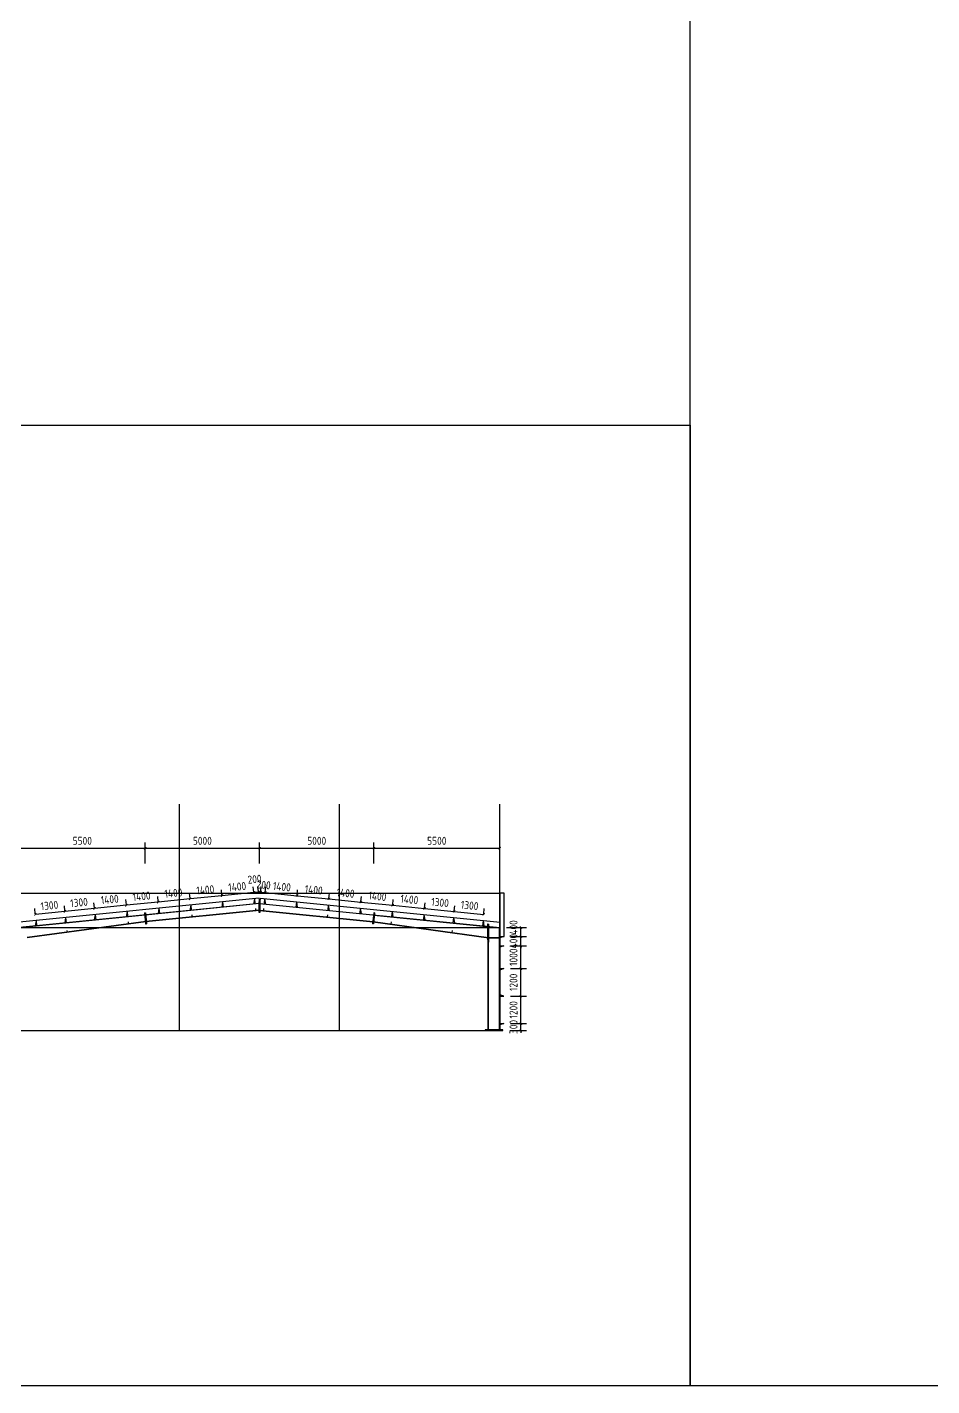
# Model space of a CAD drawing. Extents: x 546599 to 892799, y 113408 to 245228.
# Drawn here: x 577018 to 616573, y 126428 to 185828 of the extents above; entities that cross this region are included whole.
import ezdxf

# ---------------------------------------------------------------- set-up
doc = ezdxf.new("R2010")
doc.units = 0
doc.header["$LTSCALE"] = 1000
doc.header["$MEASUREMENT"] = 0
doc.layers.add('DOTE', color=1, linetype='Continuous')
doc.styles.get("Standard").update_dxf_attribs({"font": 'gbenor.shx', "bigfont": 'gbcbig.shx'})
doc.dimstyles.get("Standard").update_dxf_attribs({"dimscale": 100, "dimtxt": 3.5, "dimasz": 1, "dimexe": 2.5, "dimexo": 3, "dimgap": 1.5, "dimtad": 1, "dimdec": 0, "dimzin": 0, "dimdsep": 46, "dimtxsty": 'Standard', "dimblk": 'ARCHTICK', "dimcen": 0.09, "dimadec": 0, "dimazin": 0, "dimtfac": 1, "dimtdec": 0, "dimtix": 1, "dimtmove": 2, "dimatfit": 3, "dimfxl": 1, "dimtolj": 1, "dimtzin": 0, "dimarcsym": 0})

# ---------------------------------------------------------------- blocks, each defined once
blk = doc.blocks.new('_ArchTick')
at = {"color": 0, "linetype": 'ByBlock', "const_width": 0.4}
blk.add_lwpolyline([(-0.5, -0.5), (0.5, 0.5)], dxfattribs=at)
blk = doc.blocks.new('*D413')
at = {"color": 0, "lineweight": -2}
for p, q in [((587227, 148016), (587128, 148026)), ((587227, 148016), (587426, 147996)), ((587229, 148035), (587252, 148265)), ((587426, 147996), (587526, 147987)), ((587428, 148015), (587451, 148245))]:
    blk.add_line(p, q, dxfattribs=at)
at = {"layer": 'Defpoints', "color": 0}
for p in [(587426, 147996), (587199, 147737), (587398, 147717)]:
    blk.add_point(p, dxfattribs=at)
at = {"color": 0, "lineweight": -2, "xscale": 100, "yscale": 100, "zscale": 100}
for p, rotation in [((587227, 148016), 354.2894068624738), ((587426, 147996), 174.2894068624738)]:
    blk.add_blockref('_ArchTick', p, dxfattribs=dict(at, rotation=rotation))
at = {"color": 0, "insert": (587359, 148330), "char_height": 350, "attachment_point": 5, "rotation": 354.28941}
blk.add_mtext('\\A1;200', dxfattribs=at)
blk = doc.blocks.new('*D414')
at = {"color": 0, "lineweight": -2}
for p, q in [((587426, 147996), (588820, 147857)), ((587428, 148015), (587451, 148245)), ((588821, 147876), (588844, 148106))]:
    blk.add_line(p, q, dxfattribs=at)
at = {"layer": 'Defpoints', "color": 0}
for p in [(587398, 147717), (588792, 147577), (588820, 147857)]:
    blk.add_point(p, dxfattribs=at)
at = {"color": 0, "lineweight": -2, "xscale": 100, "yscale": 100, "zscale": 100}
for p, rotation in [((587426, 147996), 174.2894068621347), ((588820, 147857), 354.2894068621347)]:
    blk.add_blockref('_ArchTick', p, dxfattribs=dict(at, rotation=rotation))
at = {"color": 0, "insert": (588155, 148250), "char_height": 350, "attachment_point": 5, "rotation": 354.28941}
blk.add_mtext('\\A1;1400', dxfattribs=at)
blk = doc.blocks.new('*D415')
at = {"color": 0, "lineweight": -2}
for p, q in [((588821, 147876), (588844, 148106)), ((590214, 147737), (590237, 147967)), ((588820, 147857), (590213, 147718))]:
    blk.add_line(p, q, dxfattribs=at)
at = {"layer": 'Defpoints', "color": 0}
for p in [(588792, 147577), (590185, 147438), (590213, 147718)]:
    blk.add_point(p, dxfattribs=at)
at = {"color": 0, "lineweight": -2, "xscale": 100, "yscale": 100, "zscale": 100}
for p, rotation in [((588820, 147857), 174.2894068621347), ((590213, 147718), 354.2894068621347)]:
    blk.add_blockref('_ArchTick', p, dxfattribs=dict(at, rotation=rotation))
at = {"color": 0, "insert": (589548, 148111), "char_height": 350, "attachment_point": 5, "rotation": 354.28941}
blk.add_mtext('\\A1;1400', dxfattribs=at)
blk = doc.blocks.new('*D416')
at = {"color": 0, "lineweight": -2}
for p, q in [((590214, 147737), (590237, 147967)), ((590213, 147718), (591606, 147579)), ((591607, 147597), (591630, 147827))]:
    blk.add_line(p, q, dxfattribs=at)
at = {"layer": 'Defpoints', "color": 0}
for p in [(590185, 147438), (591606, 147579), (591578, 147299)]:
    blk.add_point(p, dxfattribs=at)
at = {"color": 0, "lineweight": -2, "xscale": 100, "yscale": 100, "zscale": 100}
for p, rotation in [((590213, 147718), 174.2894068621347), ((591606, 147579), 354.2894068621347)]:
    blk.add_blockref('_ArchTick', p, dxfattribs=dict(at, rotation=rotation))
at = {"color": 0, "insert": (590941, 147972), "char_height": 350, "attachment_point": 5, "rotation": 354.28941}
blk.add_mtext('\\A1;1400', dxfattribs=at)
blk = doc.blocks.new('*D417')
at = {"color": 0, "lineweight": -2}
for p, q in [((591606, 147579), (592999, 147439)), ((591607, 147597), (591630, 147827)), ((593001, 147458), (593024, 147688))]:
    blk.add_line(p, q, dxfattribs=at)
at = {"layer": 'Defpoints', "color": 0}
for p in [(592999, 147439), (591578, 147299), (592971, 147160)]:
    blk.add_point(p, dxfattribs=at)
at = {"color": 0, "lineweight": -2, "xscale": 100, "yscale": 100, "zscale": 100}
for p, rotation in [((591606, 147579), 174.2894068621347), ((592999, 147439), 354.2894068621347)]:
    blk.add_blockref('_ArchTick', p, dxfattribs=dict(at, rotation=rotation))
at = {"color": 0, "insert": (592334, 147832), "char_height": 350, "attachment_point": 5, "rotation": 354.28941}
blk.add_mtext('\\A1;1400', dxfattribs=at)
blk = doc.blocks.new('*D418')
at = {"color": 0, "lineweight": -2}
for p, q in [((592999, 147439), (594392, 147300)), ((593001, 147458), (593024, 147688)), ((594394, 147319), (594417, 147549))]:
    blk.add_line(p, q, dxfattribs=at)
at = {"layer": 'Defpoints', "color": 0}
for p in [(592971, 147160), (594364, 147020), (594392, 147300)]:
    blk.add_point(p, dxfattribs=at)
at = {"color": 0, "lineweight": -2, "xscale": 100, "yscale": 100, "zscale": 100}
for p, rotation in [((592999, 147439), 174.2894068621347), ((594392, 147300), 354.2894068621347)]:
    blk.add_blockref('_ArchTick', p, dxfattribs=dict(at, rotation=rotation))
at = {"color": 0, "insert": (593728, 147693), "char_height": 350, "attachment_point": 5, "rotation": 354.28941}
blk.add_mtext('\\A1;1400', dxfattribs=at)
blk = doc.blocks.new('*D419')
at = {"color": 0, "lineweight": -2}
for p, q in [((594394, 147319), (594417, 147549)), ((595687, 147189), (595710, 147419)), ((594392, 147300), (595685, 147171))]:
    blk.add_line(p, q, dxfattribs=at)
at = {"layer": 'Defpoints', "color": 0}
for p in [(594364, 147020), (595657, 146891), (595685, 147171)]:
    blk.add_point(p, dxfattribs=at)
at = {"color": 0, "lineweight": -2, "xscale": 100, "yscale": 100, "zscale": 100}
for p, rotation in [((594392, 147300), 174.2894068621347), ((595685, 147171), 354.2894068621347)]:
    blk.add_blockref('_ArchTick', p, dxfattribs=dict(at, rotation=rotation))
at = {"color": 0, "insert": (595071, 147559), "char_height": 350, "attachment_point": 5, "rotation": 354.28941}
blk.add_mtext('\\A1;1300', dxfattribs=at)
blk = doc.blocks.new('*D420')
at = {"color": 0, "lineweight": -2}
for p, q in [((595687, 147189), (595710, 147419)), ((595685, 147171), (596979, 147041)), ((596981, 147060), (597004, 147290))]:
    blk.add_line(p, q, dxfattribs=at)
at = {"layer": 'Defpoints', "color": 0}
for p in [(595657, 146891), (596951, 146762), (596979, 147041)]:
    blk.add_point(p, dxfattribs=at)
at = {"color": 0, "lineweight": -2, "xscale": 100, "yscale": 100, "zscale": 100}
for p, rotation in [((595685, 147171), 174.2894068621347), ((596979, 147041), 354.2894068621347)]:
    blk.add_blockref('_ArchTick', p, dxfattribs=dict(at, rotation=rotation))
at = {"color": 0, "insert": (596364, 147429), "char_height": 350, "attachment_point": 5, "rotation": 354.28941}
blk.add_mtext('\\A1;1300', dxfattribs=at)
blk = doc.blocks.new('*D405')
at = {"color": 0, "lineweight": -2}
for p, q in [((586929, 147996), (586829, 147987)), ((586927, 148015), (586904, 148245)), ((587128, 148016), (586929, 147996)), ((587126, 148035), (587103, 148265)), ((587128, 148016), (587227, 148026))]:
    blk.add_line(p, q, dxfattribs=at)
at = {"layer": 'Defpoints', "color": 0}
for p in [(586929, 147996), (586957, 147717), (587156, 147737)]:
    blk.add_point(p, dxfattribs=at)
at = {"color": 0, "lineweight": -2, "xscale": 100, "yscale": 100, "zscale": 100}
for p, rotation in [((586929, 147996), 5.710593137678813), ((587128, 148016), 185.7105931376788)]:
    blk.add_blockref('_ArchTick', p, dxfattribs=dict(at, rotation=rotation))
at = {"color": 0, "insert": (586961, 148579), "char_height": 350, "attachment_point": 5, "rotation": 5.71059}
blk.add_mtext('\\A1;200', dxfattribs=at)
blk = doc.blocks.new('*D406')
at = {"color": 0, "lineweight": -2}
for p, q in [((585534, 147876), (585511, 148106)), ((586929, 147996), (585536, 147857)), ((586927, 148015), (586904, 148245))]:
    blk.add_line(p, q, dxfattribs=at)
at = {"layer": 'Defpoints', "color": 0}
for p in [(585536, 147857), (585564, 147577), (586957, 147717)]:
    blk.add_point(p, dxfattribs=at)
at = {"color": 0, "lineweight": -2, "xscale": 100, "yscale": 100, "zscale": 100}
for p, rotation in [((585536, 147857), 185.7105931383487), ((586929, 147996), 5.710593138348674)]:
    blk.add_blockref('_ArchTick', p, dxfattribs=dict(at, rotation=rotation))
at = {"color": 0, "insert": (586200, 148250), "char_height": 350, "attachment_point": 5, "rotation": 5.71059}
blk.add_mtext('\\A1;1400', dxfattribs=at)
blk = doc.blocks.new('*D407')
at = {"color": 0, "lineweight": -2}
for p, q in [((584141, 147737), (584118, 147967)), ((585534, 147876), (585511, 148106)), ((585536, 147857), (584143, 147718))]:
    blk.add_line(p, q, dxfattribs=at)
at = {"layer": 'Defpoints', "color": 0}
for p in [(584143, 147718), (584171, 147438), (585564, 147577)]:
    blk.add_point(p, dxfattribs=at)
at = {"color": 0, "lineweight": -2, "xscale": 100, "yscale": 100, "zscale": 100}
for p, rotation in [((585536, 147857), 5.710593138348674), ((584143, 147718), 185.7105931383487)]:
    blk.add_blockref('_ArchTick', p, dxfattribs=dict(at, rotation=rotation))
at = {"color": 0, "insert": (584807, 148111), "char_height": 350, "attachment_point": 5, "rotation": 5.71059}
blk.add_mtext('\\A1;1400', dxfattribs=at)
blk = doc.blocks.new('*D408')
at = {"color": 0, "lineweight": -2}
for p, q in [((584141, 147737), (584118, 147967)), ((582748, 147597), (582725, 147827)), ((584143, 147718), (582750, 147579))]:
    blk.add_line(p, q, dxfattribs=at)
at = {"layer": 'Defpoints', "color": 0}
for p in [(582750, 147579), (584171, 147438), (582778, 147299)]:
    blk.add_point(p, dxfattribs=at)
at = {"color": 0, "lineweight": -2, "xscale": 100, "yscale": 100, "zscale": 100}
for p, rotation in [((582750, 147579), 185.7105931383487), ((584143, 147718), 5.710593138348674)]:
    blk.add_blockref('_ArchTick', p, dxfattribs=dict(at, rotation=rotation))
at = {"color": 0, "insert": (583414, 147972), "char_height": 350, "attachment_point": 5, "rotation": 5.71059}
blk.add_mtext('\\A1;1400', dxfattribs=at)
blk = doc.blocks.new('*D409')
at = {"color": 0, "lineweight": -2}
for p, q in [((581355, 147458), (581332, 147688)), ((582750, 147579), (581357, 147439)), ((582748, 147597), (582725, 147827))]:
    blk.add_line(p, q, dxfattribs=at)
at = {"layer": 'Defpoints', "color": 0}
for p in [(581357, 147439), (581384, 147160), (582778, 147299)]:
    blk.add_point(p, dxfattribs=at)
at = {"color": 0, "lineweight": -2, "xscale": 100, "yscale": 100, "zscale": 100}
for p, rotation in [((581357, 147439), 185.7105931383487), ((582750, 147579), 5.710593138348674)]:
    blk.add_blockref('_ArchTick', p, dxfattribs=dict(at, rotation=rotation))
at = {"color": 0, "insert": (582021, 147832), "char_height": 350, "attachment_point": 5, "rotation": 5.71059}
blk.add_mtext('\\A1;1400', dxfattribs=at)
blk = doc.blocks.new('*D410')
at = {"color": 0, "lineweight": -2}
for p, q in [((579962, 147319), (579939, 147549)), ((581357, 147439), (579963, 147300)), ((581355, 147458), (581332, 147688))]:
    blk.add_line(p, q, dxfattribs=at)
at = {"layer": 'Defpoints', "color": 0}
for p in [(579963, 147300), (579991, 147020), (581384, 147160)]:
    blk.add_point(p, dxfattribs=at)
at = {"color": 0, "lineweight": -2, "xscale": 100, "yscale": 100, "zscale": 100}
for p, rotation in [((579963, 147300), 185.7105931383487), ((581357, 147439), 5.710593138348674)]:
    blk.add_blockref('_ArchTick', p, dxfattribs=dict(at, rotation=rotation))
at = {"color": 0, "insert": (580628, 147693), "char_height": 350, "attachment_point": 5, "rotation": 5.71059}
blk.add_mtext('\\A1;1400', dxfattribs=at)
blk = doc.blocks.new('*D411')
at = {"color": 0, "lineweight": -2}
for p, q in [((578668, 147189), (578645, 147419)), ((579962, 147319), (579939, 147549)), ((579963, 147300), (578670, 147171))]:
    blk.add_line(p, q, dxfattribs=at)
at = {"layer": 'Defpoints', "color": 0}
for p in [(578670, 147171), (578698, 146891), (579991, 147020)]:
    blk.add_point(p, dxfattribs=at)
at = {"color": 0, "lineweight": -2, "xscale": 100, "yscale": 100, "zscale": 100}
for p, rotation in [((579963, 147300), 5.710593138348674), ((578670, 147171), 185.7105931383487)]:
    blk.add_blockref('_ArchTick', p, dxfattribs=dict(at, rotation=rotation))
at = {"color": 0, "insert": (579284, 147559), "char_height": 350, "attachment_point": 5, "rotation": 5.71059}
blk.add_mtext('\\A1;1300', dxfattribs=at)
blk = doc.blocks.new('*D412')
at = {"color": 0, "lineweight": -2}
for p, q in [((578668, 147189), (578645, 147419)), ((577374, 147060), (577351, 147290)), ((578670, 147171), (577376, 147041))]:
    blk.add_line(p, q, dxfattribs=at)
at = {"layer": 'Defpoints', "color": 0}
for p in [(577376, 147041), (577404, 146762), (578698, 146891)]:
    blk.add_point(p, dxfattribs=at)
at = {"color": 0, "lineweight": -2, "xscale": 100, "yscale": 100, "zscale": 100}
for p, rotation in [((577376, 147041), 185.7105931383487), ((578670, 147171), 5.710593138348674)]:
    blk.add_blockref('_ArchTick', p, dxfattribs=dict(at, rotation=rotation))
at = {"color": 0, "insert": (577991, 147429), "char_height": 350, "attachment_point": 5, "rotation": 5.71059}
blk.add_mtext('\\A1;1300', dxfattribs=at)
blk = doc.blocks.new('*D430')
at = {"color": 0, "lineweight": -2}
for p, q in [((576678, 149268), (576678, 150181)), ((576678, 149931), (582178, 149931)), ((582178, 149268), (582178, 150181))]:
    blk.add_line(p, q, dxfattribs=at)
at = {"layer": 'Defpoints', "color": 0}
for p in [(582178, 149931), (576678, 148968), (582178, 148968)]:
    blk.add_point(p, dxfattribs=at)
at = {"color": 0, "lineweight": -2, "xscale": 100, "yscale": 100, "zscale": 100, "rotation": 180}
blk.add_blockref('_ArchTick', (576678, 149931), dxfattribs=at)
at = {"color": 0, "lineweight": -2, "xscale": 100, "yscale": 100, "zscale": 100}
blk.add_blockref('_ArchTick', (582178, 149931), dxfattribs=at)
at = {"color": 0, "insert": (579428, 150256), "char_height": 350, "attachment_point": 5}
blk.add_mtext('\\A1;5500', dxfattribs=at)
blk = doc.blocks.new('*D431')
at = {"color": 0, "lineweight": -2}
for p, q in [((582178, 149268), (582178, 150181)), ((582178, 149931), (587178, 149931)), ((587178, 149268), (587178, 150181))]:
    blk.add_line(p, q, dxfattribs=at)
at = {"layer": 'Defpoints', "color": 0}
for p in [(587178, 149931), (582178, 148968), (587178, 148968)]:
    blk.add_point(p, dxfattribs=at)
at = {"color": 0, "lineweight": -2, "xscale": 100, "yscale": 100, "zscale": 100, "rotation": 180}
blk.add_blockref('_ArchTick', (582178, 149931), dxfattribs=at)
at = {"color": 0, "lineweight": -2, "xscale": 100, "yscale": 100, "zscale": 100}
blk.add_blockref('_ArchTick', (587178, 149931), dxfattribs=at)
at = {"color": 0, "insert": (584678, 150256), "char_height": 350, "attachment_point": 5}
blk.add_mtext('\\A1;5000', dxfattribs=at)
blk = doc.blocks.new('*D432')
at = {"color": 0, "lineweight": -2}
for p, q in [((587178, 149268), (587178, 150181)), ((587178, 149931), (592178, 149931)), ((592178, 149268), (592178, 150181))]:
    blk.add_line(p, q, dxfattribs=at)
at = {"layer": 'Defpoints', "color": 0}
for p in [(592178, 149931), (587178, 148968), (592178, 148968)]:
    blk.add_point(p, dxfattribs=at)
at = {"color": 0, "lineweight": -2, "xscale": 100, "yscale": 100, "zscale": 100, "rotation": 180}
blk.add_blockref('_ArchTick', (587178, 149931), dxfattribs=at)
at = {"color": 0, "lineweight": -2, "xscale": 100, "yscale": 100, "zscale": 100}
blk.add_blockref('_ArchTick', (592178, 149931), dxfattribs=at)
at = {"color": 0, "insert": (589678, 150256), "char_height": 350, "attachment_point": 5}
blk.add_mtext('\\A1;5000', dxfattribs=at)
blk = doc.blocks.new('*D433')
at = {"color": 0, "lineweight": -2}
for p, q in [((592178, 149268), (592178, 150181)), ((592178, 149931), (597678, 149931)), ((597678, 149268), (597678, 150181))]:
    blk.add_line(p, q, dxfattribs=at)
at = {"layer": 'Defpoints', "color": 0}
for p in [(597678, 149931), (592178, 148968), (597678, 148968)]:
    blk.add_point(p, dxfattribs=at)
at = {"color": 0, "lineweight": -2, "xscale": 100, "yscale": 100, "zscale": 100, "rotation": 180}
blk.add_blockref('_ArchTick', (592178, 149931), dxfattribs=at)
at = {"color": 0, "lineweight": -2, "xscale": 100, "yscale": 100, "zscale": 100}
blk.add_blockref('_ArchTick', (597678, 149931), dxfattribs=at)
at = {"color": 0, "insert": (594928, 150256), "char_height": 350, "attachment_point": 5}
blk.add_mtext('\\A1;5500', dxfattribs=at)
blk = doc.blocks.new('*D439')
at = {"color": 0, "lineweight": -2}
for p, q in [((598158, 143468), (598857, 143468)), ((598607, 142268), (598607, 143468)), ((598158, 142268), (598857, 142268))]:
    blk.add_line(p, q, dxfattribs=at)
at = {"layer": 'Defpoints', "color": 0}
for p in [(597858, 143468), (598607, 143468), (597858, 142268)]:
    blk.add_point(p, dxfattribs=at)
at = {"color": 0, "lineweight": -2, "xscale": 100, "yscale": 100, "zscale": 100}
for p, rotation in [((598607, 143468), 90), ((598607, 142268), 270)]:
    blk.add_blockref('_ArchTick', p, dxfattribs=dict(at, rotation=rotation))
at = {"color": 0, "insert": (598282, 142868), "char_height": 350, "attachment_point": 5, "rotation": 90}
blk.add_mtext('\\A1;1200', dxfattribs=at)
blk = doc.blocks.new('*D440')
at = {"color": 0, "lineweight": -2}
for p, q in [((598158, 144668), (598857, 144668)), ((598607, 143468), (598607, 144668)), ((598158, 143468), (598857, 143468))]:
    blk.add_line(p, q, dxfattribs=at)
at = {"layer": 'Defpoints', "color": 0}
for p in [(597858, 144668), (598607, 144668), (597858, 143468)]:
    blk.add_point(p, dxfattribs=at)
at = {"color": 0, "lineweight": -2, "xscale": 100, "yscale": 100, "zscale": 100}
for p, rotation in [((598607, 144668), 90), ((598607, 143468), 270)]:
    blk.add_blockref('_ArchTick', p, dxfattribs=dict(at, rotation=rotation))
at = {"color": 0, "insert": (598282, 144068), "char_height": 350, "attachment_point": 5, "rotation": 90}
blk.add_mtext('\\A1;1200', dxfattribs=at)
blk = doc.blocks.new('*D441')
at = {"color": 0, "lineweight": -2}
for p, q in [((598158, 145668), (598857, 145668)), ((598607, 144668), (598607, 145668)), ((598158, 144668), (598857, 144668))]:
    blk.add_line(p, q, dxfattribs=at)
at = {"layer": 'Defpoints', "color": 0}
for p in [(597858, 145668), (598607, 145668), (597858, 144668)]:
    blk.add_point(p, dxfattribs=at)
at = {"color": 0, "lineweight": -2, "xscale": 100, "yscale": 100, "zscale": 100}
for p, rotation in [((598607, 145668), 90), ((598607, 144668), 270)]:
    blk.add_blockref('_ArchTick', p, dxfattribs=dict(at, rotation=rotation))
at = {"color": 0, "insert": (598282, 145168), "char_height": 350, "attachment_point": 5, "rotation": 90}
blk.add_mtext('\\A1;1000', dxfattribs=at)
blk = doc.blocks.new('*D442')
at = {"color": 0, "lineweight": -2}
for p, q in [((598607, 146068), (598607, 146168)), ((598158, 145668), (598857, 145668)), ((598168, 146068), (598857, 146068)), ((598607, 145668), (598607, 146068)), ((598607, 145668), (598607, 145568))]:
    blk.add_line(p, q, dxfattribs=at)
at = {"layer": 'Defpoints', "color": 0}
for p in [(597858, 145668), (597868, 146068), (598607, 146068)]:
    blk.add_point(p, dxfattribs=at)
at = {"color": 0, "lineweight": -2, "xscale": 100, "yscale": 100, "zscale": 100}
for p, rotation in [((598607, 146068), 270), ((598607, 145668), 90)]:
    blk.add_blockref('_ArchTick', p, dxfattribs=dict(at, rotation=rotation))
at = {"color": 0, "insert": (598282, 145868), "char_height": 350, "attachment_point": 5, "rotation": 90}
blk.add_mtext('\\A1;400', dxfattribs=at)
blk = doc.blocks.new('*D443')
at = {"color": 0, "lineweight": -2}
for p, q in [((597978, 146468), (598857, 146468)), ((598607, 146068), (598607, 146468)), ((598168, 146068), (598857, 146068))]:
    blk.add_line(p, q, dxfattribs=at)
at = {"layer": 'Defpoints', "color": 0}
for p in [(597678, 146468), (598607, 146468), (597868, 146068)]:
    blk.add_point(p, dxfattribs=at)
at = {"color": 0, "lineweight": -2, "xscale": 100, "yscale": 100, "zscale": 100}
for p, rotation in [((598607, 146468), 90), ((598607, 146068), 270)]:
    blk.add_blockref('_ArchTick', p, dxfattribs=dict(at, rotation=rotation))
at = {"color": 0, "insert": (598282, 146468), "char_height": 350, "attachment_point": 5, "rotation": 90}
blk.add_mtext('\\A1;400', dxfattribs=at)
blk = doc.blocks.new('*D451')
at = {"color": 0, "lineweight": -2}
for p, q in [((598118, 141968), (598857, 141968)), ((598158, 142268), (598857, 142268)), ((598607, 142268), (598607, 142368)), ((598607, 141968), (598607, 142268)), ((598607, 141968), (598607, 141868))]:
    blk.add_line(p, q, dxfattribs=at)
at = {"layer": 'Defpoints', "color": 0}
for p in [(597818, 141968), (597858, 142268), (598607, 142268)]:
    blk.add_point(p, dxfattribs=at)
at = {"color": 0, "lineweight": -2, "xscale": 100, "yscale": 100, "zscale": 100}
for p, rotation in [((598607, 142268), 270), ((598607, 141968), 90)]:
    blk.add_blockref('_ArchTick', p, dxfattribs=dict(at, rotation=rotation))
at = {"color": 0, "insert": (598282, 142118), "char_height": 350, "attachment_point": 5, "rotation": 90}
blk.add_mtext('\\A1;300', dxfattribs=at)

msp = doc.modelspace()

# ---------------------------------------------------------------- linework, layer by layer
for p, q in [((555677.6, 147967.8), (597677.6, 147967.8)), ((597867.6, 147967.8), (597687.6, 147967.8)), ((597687.6, 147967.8), (597687.6, 146067.8)), ((597867.6, 146067.8), (597867.6, 147967.8)), ((587154.7, 147746.6), (576677.6, 146698.9)), ((587177.6, 147517.8), (576677.6, 146467.8)), ((587178.4, 147509.8), (582177.6, 147009.7)), ((584170.6, 147438.2), (584132.8, 147213.3)), ((584170.6, 147438.2), (584192.5, 147219.3)), ((585563.6, 147577.5), (585525.8, 147352.6)), ((585563.6, 147577.5), (585585.5, 147358.6)), ((586956.7, 147716.8), (586918.9, 147491.9)), ((586956.7, 147716.8), (586978.6, 147497.9)), ((587155.7, 147736.7), (587177.6, 147517.8)), ((587159.6, 147127.8), (587159.6, 147607.8)), ((587159.6, 147607.8), (587177.6, 147607.8)), ((587199.5, 147736.7), (587177.6, 147517.8)), ((587177.6, 147607.8), (587195.6, 147607.8)), ((587177.6, 147127.8), (587177.6, 147607.8)), ((587177.6, 147517.8), (597677.6, 146467.8)), ((587195.6, 147607.8), (587195.6, 147127.8)), ((587200.5, 147746.6), (597700.5, 146696.6)), ((587398.5, 147716.8), (587376.6, 147497.9)), ((587398.5, 147716.8), (587436.3, 147491.9)), ((588791.5, 147577.5), (588769.7, 147358.6)), ((588791.5, 147577.5), (588829.4, 147352.6)), ((590184.6, 147438.2), (590162.7, 147219.3)), ((590184.6, 147438.2), (590222.4, 147213.3)), ((582178.6, 147007.8), (576678.6, 146457.8)), ((582206.1, 146729.2), (577017.6, 146021.7)), ((582207.4, 146719.3), (577017.6, 146011.6)), ((577404.3, 146761.5), (577366.5, 146536.7)), ((577404.3, 146761.5), (577426.2, 146542.6)), ((578697.9, 146890.9), (578660.1, 146666)), ((578696.9, 146900.8), (578719.8, 146672)), ((579991.4, 147020.3), (579953.6, 146795.4)), ((579991.4, 147020.3), (580013.3, 146801.3)), ((581384.5, 147159.6), (581346.7, 146934.7)), ((581384.5, 147159.6), (581406.4, 146940.6)), ((582150.7, 147105.5), (582186.5, 147109.1)), ((582150.7, 147105.5), (582198.6, 146627.2)), ((582168.6, 147107.3), (582216.4, 146629.7)), ((582186.5, 147109.1), (582234.3, 146631.5)), ((587177.6, 147224.3), (582206.6, 146727.2)), ((587177.6, 147216.3), (582207.4, 146719.3)), ((582777.5, 147298.9), (582739.7, 147074)), ((582777.5, 147298.9), (582799.4, 147080)), ((584212.6, 147018.3), (584221.5, 146928.7)), ((586998.7, 147296.9), (587007.6, 147207.3)), ((587195.6, 147127.8), (587159.6, 147127.8)), ((587177.6, 147224.3), (592148.5, 146727.2)), ((587177.6, 147216.3), (592147.7, 146719.3)), ((587356.5, 147296.9), (587347.5, 147207.3)), ((590142.6, 147018.3), (590133.6, 146928.7)), ((591577.6, 147298.9), (591555.8, 147080)), ((591577.6, 147298.9), (591615.5, 147074)), ((592168.6, 147109.1), (592120.9, 146631.5)), ((592186.5, 147107.3), (592138.8, 146629.7)), ((592147.7, 146719.3), (597187.6, 146012.7)), ((592149.1, 146729.2), (597187.6, 146022.8)), ((592204.5, 147105.5), (592156.6, 146627.2)), ((592204.5, 147105.5), (592168.6, 147109.1)), ((592176.6, 147007.8), (597667.6, 146458.7)), ((592970.7, 147159.6), (592948.8, 146940.6)), ((592970.7, 147159.6), (593008.5, 146934.7)), ((594363.8, 147020.3), (594341.9, 146801.3)), ((594363.8, 147020.3), (594401.6, 146795.4)), ((595657.3, 146890.9), (595635.4, 146672)), ((595657.3, 146890.9), (595695.1, 146666)), ((596950.8, 146761.5), (596929, 146542.6)), ((596950.8, 146761.5), (596988.7, 146536.7)), ((555677.6, 146467.8), (597677.6, 146467.8)), ((578753.4, 146336), (578762.3, 146246.4)), ((581429.3, 146711.1), (581438.3, 146621.5)), ((582198.6, 146627.2), (582234.4, 146630.8)), ((592156.6, 146627.2), (592120.8, 146630.8)), ((592925.9, 146711.1), (592916.9, 146621.5)), ((595601.8, 146336), (595592.8, 146246.4)), ((597167.6, 146608.8), (597147.6, 146608.8)), ((597147.6, 146608.8), (597147.6, 145928.8)), ((597167.6, 145828.8), (597167.6, 146608.8)), ((597167.6, 146608.8), (597187.6, 146608.8)), ((597177.6, 146467.8), (597177.6, 141987.8)), ((597187.6, 146608.8), (597187.6, 145828.8)), ((597187.6, 141987.8), (597187.6, 146516.8)), ((597667.6, 141987.8), (597667.6, 146468.8)), ((597677.6, 146467.8), (597677.6, 141987.8)), ((597147.6, 145928.8), (597167.6, 145928.8)), ((597187.6, 145828.8), (597167.6, 145828.8)), ((597177.6, 141987.8), (597177.6, 145828.8)), ((597187.6, 146022.7), (597667.6, 146022.7)), ((597187.6, 146012.7), (597667.6, 146012.7)), ((597677.6, 146067.8), (597857.6, 146067.8)), ((597857.6, 146067.8), (597677.6, 146007.8)), ((597677.6, 146067.8), (597867.6, 146067.8)), ((597677.6, 145667.8), (597857.6, 145667.8)), ((597857.6, 145667.8), (597677.6, 145607.8)), ((597677.6, 144667.8), (597857.6, 144667.8)), ((597857.6, 144667.8), (597677.6, 144607.8)), ((597857.6, 143467.8), (597677.6, 143527.8)), ((597677.6, 143467.8), (597857.6, 143467.8)), ((555677.6, 141967.8), (597677.6, 141967.8)), ((597177.6, 141987.8), (597037.6, 141987.8)), ((597037.6, 141987.8), (597037.6, 141967.8)), ((597817.6, 141987.8), (597177.6, 141987.8)), ((597677.6, 142267.8), (597857.6, 142267.8)), ((597857.6, 142267.8), (597677.6, 142207.8)), ((597677.6, 141967.8), (597817.6, 141967.8)), ((597817.6, 141967.8), (597817.6, 141987.8))]:
    msp.add_line(p, q)
for points in [[(605999.4, 245228.1), (689999.4, 245228.1), (689999.4, 126428.1), (605999.4, 126428.1)], [(546599.4, 168428.1), (605999.4, 168428.1), (605999.4, 126428.1), (546599.4, 126428.1)]]:
    msp.add_lwpolyline(points, close=True)
at = {"layer": 'DOTE'}
for p, q in [((583677.6, 141967.8), (583677.6, 151856.7)), ((590677.6, 141967.8), (590677.6, 151856.7)), ((597677.6, 141967.8), (597677.6, 151856.7))]:
    msp.add_line(p, q, dxfattribs=at)

# ---------------------------------------------------------------- dimensions: what is measured, and where the dimension line sits
for base, p1, p2, picture, middle in [((582177.6, 149930.5), (576677.6, 148967.8), (582177.6, 148967.8), '*D430', (579427.6, 150255.5)), ((587177.6, 149930.5), (582177.6, 148967.8), (587177.6, 148967.8), '*D431', (584677.6, 150255.5)), ((592177.6, 149930.5), (587177.6, 148967.8), (592177.6, 148967.8), '*D432', (589677.6, 150255.5)), ((597677.6, 149930.5), (592177.6, 148967.8), (597677.6, 148967.8), '*D433', (594927.6, 150255.5))]:
    dim = msp.add_linear_dim(base=base, p1=p1, p2=p2, dimstyle='Standard')
    dim.commit()
    dim.dimension.update_dxf_attribs({"geometry": picture, "text_midpoint": middle})
for base, p1, p2, angle, picture, middle in [((585535.7, 147857.1), (586956.7, 147716.8), (585563.6, 147577.5), 5.710593, '*D406', (586199.9, 148250.2)), ((588819.5, 147857.1), (587398.5, 147716.8), (588791.5, 147577.5), 174.289407, '*D414', (588155.3, 148250.2)), ((579963.5, 147299.9), (581384.5, 147159.6), (579991.4, 147020.3), 5.710593, '*D410', (580627.7, 147693)), ((581356.5, 147439.2), (582777.5, 147298.9), (581384.5, 147159.6), 5.710593, '*D409', (582020.7, 147832.3)), ((582749.6, 147578.5), (584170.6, 147438.2), (582777.5, 147298.9), 5.710593, '*D408', (583413.8, 147971.6)), ((584142.6, 147717.8), (585563.6, 147577.5), (584170.6, 147438.2), 5.710593, '*D407', (584806.8, 148110.9)), ((590212.6, 147717.8), (588791.5, 147577.5), (590184.6, 147438.2), 174.289407, '*D415', (589548.4, 148110.9)), ((591605.6, 147578.5), (590184.6, 147438.2), (591577.6, 147298.9), 174.289407, '*D416', (590941.4, 147971.6)), ((592998.7, 147439.2), (591577.6, 147298.9), (592970.7, 147159.6), 174.289407, '*D417', (592334.5, 147832.3)), ((594391.7, 147299.9), (592970.7, 147159.6), (594363.8, 147020.3), 174.289407, '*D418', (593727.5, 147693)), ((577376.4, 147041.2), (578697.9, 146890.9), (577404.3, 146761.5), 5.710593, '*D412', (577990.8, 147429.3)), ((578669.9, 147170.6), (579991.4, 147020.3), (578697.9, 146890.9), 5.710593, '*D411', (579284.4, 147558.6)), ((595685.3, 147170.6), (594363.8, 147020.3), (595657.3, 146890.9), 174.289407, '*D419', (595070.8, 147558.6)), ((596978.8, 147041.2), (595657.3, 146890.9), (596950.8, 146761.5), 174.289407, '*D420', (596364.4, 147429.3)), ((598606.9, 146067.8), (597857.6, 145667.8), (597867.6, 146067.8), 90, '*D442', (598281.9, 145867.8)), ((598606.9, 145667.8), (597857.6, 144667.8), (597857.6, 145667.8), 90, '*D441', (598281.9, 145167.8)), ((598606.9, 144667.8), (597857.6, 143467.8), (597857.6, 144667.8), 90, '*D440', (598281.9, 144067.8)), ((598606.9, 143467.8), (597857.6, 142267.8), (597857.6, 143467.8), 90, '*D439', (598281.9, 142867.8)), ((598606.9, 142267.8), (597817.6, 141967.8), (597857.6, 142267.8), 90, '*D451', (598281.9, 142117.8))]:
    dim = msp.add_linear_dim(base=base, p1=p1, p2=p2, angle=angle, dimstyle='Standard')
    dim.commit()
    dim.dimension.update_dxf_attribs({"geometry": picture, "text_midpoint": middle})
for base, p1, p2, angle, picture, middle, dimtype in [((586928.7, 147996.5), (587155.7, 147736.7), (586956.7, 147716.8), 185.710593, '*D405', (586961, 148579.2), 161), ((598606.9, 146467.8), (597867.6, 146067.8), (597677.6, 146467.8), 90, '*D443', (598281.9, 146467.8), 160)]:
    dim = msp.add_linear_dim(base=base, p1=p1, p2=p2, angle=angle, dimstyle='Standard')
    dim.commit()
    dim.dimension.update_dxf_attribs({"geometry": picture, "text_midpoint": middle, "dimtype": dimtype})
dim = msp.add_aligned_dim(p1=(587199.5, 147736.7), p2=(587398.5, 147716.8), distance=281.1, dimstyle='Standard')
dim.commit()
dim.dimension.update_dxf_attribs({"geometry": '*D413', "text_midpoint": (587359.3, 148329.8)})

doc.saveas('drawing.dxf')
